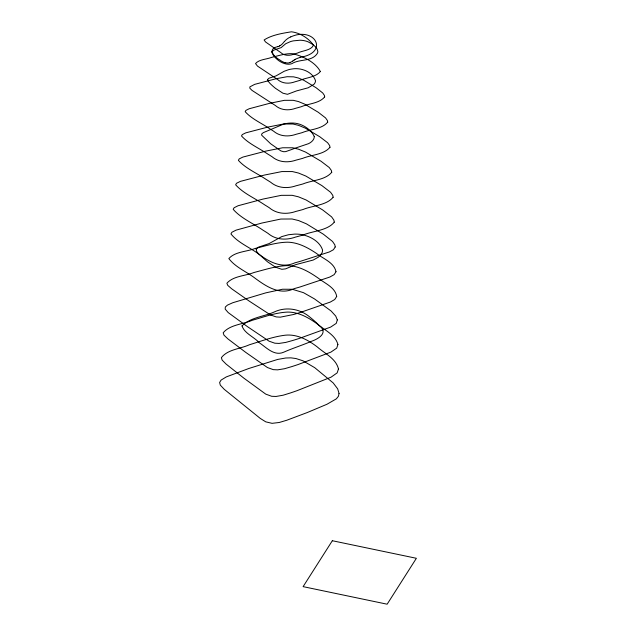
<?xml version="1.0" encoding="UTF-8"?>
<svg xmlns="http://www.w3.org/2000/svg" width="636" height="636" viewBox="0 0 636 636"><rect width="100%" height="100%" fill="white"/><g stroke="black" fill="none" stroke-linecap="round" stroke-linejoin="round"><path stroke-width="0.95" d="M284.324 41.539L283.036 43.121A12.561 7.886 -8 0 1 280.214 45.553M292.719 61.04L294.245 60.007M294.826 59.625L295.422 59.259M280.166 45.53L279.522 45.872M290.716 36.888L289.014 37.731A16.79 10.287 -10.2 0 0 284.427 41.563M277.932 46.595C266.882 48.869 273.893 56.771 279.808 59.943A20.265 12.553 -7.7 0 0 285.206 62.797M289.976 62.551L291.725 61.676A23.842 15.161 -6.9 0 0 292.806 61.088M300.232 57.28C326.578 53.273 317.682 30.679 296.813 34.837A21.242 13.014 -9.8 0 0 290.747 36.92M285.325 62.678L287.337 62.972A4.349 2.703 -7.8 0 0 289.992 62.559M295.446 59.283A16.433 9.938 -8.9 0 1 300.295 57.415M294.198 59.983A29.964 18.198 -9.1 0 1 294.778 59.601M279.617 45.959A22.88 14.66 -7.4 0 1 278.012 46.69M313.476 45.283C310.821 50.586 302.672 50.467 297.648 52.995A142.631 78.729 1.4 0 1 293.927 54.139C289.475 55.936 284.181 55.889 280.54 52.406A78.92 43.558 1.4 0 0 278.322 50.872L265.554 41.96L264.115 39.965C271.81 34.956 282.257 33.303 291.439 31.8C299.954 32.818 308.794 38.208 313.476 45.283M337.319 319.916L336.245 323.366L330.633 327.103L299 338.527A323.764 178.7 1.4 0 1 292.568 340.53L285.787 342.406L279.037 343.424L274.8 343.194L269.044 341.166L247.444 326.642L228.229 312.61L225.176 309.088L225.351 306.989L227.418 305.137L232.808 302.72L265.84 292.846L282.503 289.237L292.266 289.269L303.499 292.671L314.43 298.872L331.102 310.996L335.713 316.052L337.319 319.916M337.915 344.466L336.722 348.138L330.879 352.129L298.189 364.5A341.405 188.431 1.4 0 1 291.55 366.678L284.554 368.713L277.622 369.85L273.281 369.643L267.438 367.544L245.695 352.344L227.958 338.932L223.967 335.132L223.172 332.795C229.994 324.599 242.857 324.368 252.365 320.25C263.956 316.99 275.468 312.626 287.607 312.077C299.031 311.974 309.295 318.056 318.183 324.662C325.235 330.497 335.315 334.973 337.915 344.466M338.479 368.967L337.16 372.871L331.07 377.164L297.274 390.591A361.82 199.704 1.4 0 1 290.413 392.961L283.203 395.195L276.072 396.459L271.644 396.284L265.721 394.105L243.882 378.166L226.114 364.102L222.139 360.103L221.392 357.631C227.76 349.347 240.305 348.918 249.471 344.736C261.285 341.119 272.995 336.675 285.318 335.188C297.147 333.964 308.174 339.966 317.261 346.93C324.702 353.544 335.975 358.458 338.479 368.967M267.637 79.452L268.05 81.114L270.133 83.555A97.562 53.845 1.4 0 0 273.703 86.846A114.17 63.012 1.4 0 0 275.523 88.356L282.909 93.198L287.488 94.311L296.551 90.908L308.229 87.776L313.953 84.294A14.962 8.26 1.4 0 0 315.082 82.593A15.9 8.777 1.4 0 0 315.512 80.748C312.681 71.749 300.939 67.337 292.019 68.998A19.35 10.685 1.4 0 0 288.808 69.61L284.213 71.256L275.952 75.93L269.036 78.188L267.637 79.452M314.287 136.597L314.112 137.948A17.816 9.834 1.4 0 1 308.571 143.656L295.176 148.172A63.203 34.885 1.4 0 0 292.051 149.373L285.739 151.607L283.736 151.734L280.937 150.939L270.642 143.752L261.706 135.23L261.611 134.101L263.256 132.67L283.489 124.155A18.086 9.985 1.4 0 1 295.446 123.241C303.038 124.251 311.25 129.712 314.287 136.597M339.044 393.414L338.432 396.26L336.372 398.828L326.999 404.242L307.395 412.494L286.701 420.269L279.236 422.487L272.073 423.33L265.769 421.851L260.267 418.416L224.262 389.343L220.31 385.13L219.619 382.506L221.066 380.113L226.265 376.925L248.732 368.522L277.654 359.435L285.683 358.004L290.93 357.853L295.978 358.537L303.03 360.827L314.725 367.68L333.185 382.928L337.668 388.842L339.044 393.414M242.014 325.902C244.415 333.415 254.018 336.873 259.289 342.74C266.516 347.558 274.283 356.454 283.839 352.153C292.87 348.154 302.323 345.229 311.386 341.325C318.469 338.94 328.788 332.747 319.248 325.584A119.409 65.906 1.4 0 0 315.504 321.903L313.516 320.139A146.805 81.026 1.4 0 0 310.368 317.531C300.669 308.953 286.454 306.353 274.577 311.831C263.972 316.696 250.361 317.332 242.014 325.902M256.165 248.986L256.554 251.268L258.455 253.756L267.454 261.754L275.587 267.239L281.851 269.314L285.612 268.861L295.772 264.632L313.19 260.045L318.509 257.087L321.816 253.263A21.513 11.877 1.4 0 0 322.508 249.853C319.574 241.131 309.462 235.829 300.749 234.438A21.401 11.814 1.4 0 0 294.563 234.112L288.513 234.74L281.724 236.616L269.139 243.564L258.256 247.237L256.165 248.986M271.771 51.882C273.734 58.655 284.411 66.351 291.805 63.687C299.675 58.679 311.934 62.034 317.451 53.233A15.503 8.554 1.4 0 0 317.833 51.437C317.205 46.531 311.926 43.868 307.975 41.777A13.881 7.664 1.4 0 0 300.017 40.227L293.538 40.839A22.817 12.593 1.4 0 0 290.549 41.571L285.739 43.701L281.128 47.62L273.679 50.18L271.771 51.882M329.981 147.274C323.692 154.81 311.481 154.699 302.625 158.372A238.047 131.39 1.4 0 1 296.13 160.097C288.068 162.927 278.862 162.45 272.113 156.774A146.519 80.867 1.4 0 0 267.987 154.198C259.21 148.236 248.485 143.728 241.489 135.937L242.3 134.57L245.766 132.86L267.573 127.16L283.441 124.004L292.981 124.004L298.491 125.332L305.169 128.067L319.773 136.74L327.627 142.734L329.631 145.525L329.981 147.274M331.738 172.3C325.107 180.234 312.228 180.115 302.895 183.971A250.862 138.457 1.4 0 1 296.042 185.784C287.536 188.765 277.829 188.256 270.705 182.278A154.747 85.415 1.4 0 0 266.349 179.559C257.095 173.262 245.719 168.556 238.357 160.32L239.215 158.881L242.873 157.084L265.872 151.09L282.607 147.775L292.671 147.783L298.483 149.182L305.534 152.068L320.957 161.202L329.249 167.522L331.364 170.456L331.738 172.3M333.137 197.255C326.411 205.523 312.578 205.5 302.959 209.53A262.755 145.024 1.4 0 1 295.804 211.438C286.916 214.57 276.763 214.054 269.338 207.781A161.266 89.008 1.4 0 0 264.799 204.943C255.155 198.345 243.27 193.416 235.622 184.782L236.52 183.279L240.352 181.387L264.401 175.067L281.883 171.569L292.401 171.569L298.467 173.032L305.829 176.045L321.911 185.617L330.553 192.239L332.755 195.316L333.137 197.255M327.707 122.16C321.832 129.243 310.4 129.195 302.1 132.662A223.395 123.297 1.4 0 1 296.026 134.299C288.513 136.971 279.904 136.557 273.631 131.215A136.12 75.127 1.4 0 0 269.799 128.798C261.635 123.201 251.633 118.964 245.162 111.658L245.933 110.37L249.177 108.748L269.577 103.334L284.403 100.329L293.307 100.321L298.443 101.553L304.66 104.121L318.246 112.254L325.537 117.891L327.389 120.506L327.707 122.16M334.274 222.139C327.476 230.709 312.729 230.908 302.855 235.089A274.386 151.448 1.4 0 1 295.414 237.109C286.208 240.408 275.65 239.923 267.979 233.348A166.409 91.846 1.4 0 0 263.288 230.375C253.335 223.49 241.012 218.331 233.174 209.316L234.12 207.734L238.103 205.738L263.105 199.052L281.287 195.339L292.202 195.316L298.483 196.834L306.091 199.974L322.714 209.967L331.626 216.892L333.884 220.112L334.274 222.139M324.67 96.918C319.304 103.461 308.842 103.501 301.249 106.729A205.404 113.375 1.4 0 1 295.7 108.271C288.887 110.759 281.025 110.441 275.356 105.496A122.796 67.774 1.4 0 0 271.89 103.271L251.975 90.368L249.821 88.173L249.861 86.886L254.646 84.365L276.199 78.713L287.122 76.71L293.601 76.845L298.26 77.974L303.889 80.319L316.164 87.792L322.738 92.983L324.4 95.4L324.67 96.918M335.212 246.967L333.439 249.717L329.353 251.959L300.725 261.221A282.249 155.788 1.4 0 1 294.889 262.827C281.748 268.869 269.004 261.849 258.629 253.963C249.566 247.293 237.84 242.634 230.932 233.913L231.925 232.243L236.067 230.137L261.976 223.021L280.802 219.054L292.075 218.983L298.546 220.549L306.369 223.816L323.414 234.239L332.541 241.465L334.838 244.844L335.212 246.967M336.007 271.739L334.139 274.641L329.893 277.018L300.272 286.9A294.691 162.649 1.4 0 1 294.237 288.625C279.975 295.525 266.667 286.741 255.457 278.512C246.808 271.795 235.312 267.263 228.849 258.558C235.097 251.53 246.657 251.816 255.203 248.453C265.824 245.886 276.414 242.395 287.432 242.181C298.133 242.34 307.848 247.65 316.529 253.454C323.199 258.828 334.123 262.43 336.007 271.739M320.353 71.518C315.687 77.314 306.544 77.465 299.898 80.367A181.141 99.979 1.4 0 1 295.072 81.766C289.197 83.992 282.336 83.801 277.479 79.413A105.059 57.987 1.4 0 0 274.521 77.449L257.477 66.08L255.521 63.552C259.305 59.291 266.301 59.466 271.477 57.423C278.353 55.793 285.23 53.36 292.385 53.678C302.617 55.928 315.392 62.113 320.353 71.518M336.69 296.455L334.719 299.524L330.307 302.068L299.699 312.666A308.365 170.202 1.4 0 1 293.458 314.526L280.333 317.165L276.191 316.919L270.531 314.963L249.161 301.059L231.703 288.816L227.736 285.357L226.877 283.259C233.317 275.873 245.297 276.024 254.154 272.447C265.093 269.672 276 265.928 287.377 265.625C298.984 265.729 309.335 271.914 318.572 278.361C325.012 283.505 335.275 287.416 336.69 296.455M332.334 540.727L303.11 586.638L387.157 604.2L416.381 558.289L332.334 540.727"/></g></svg>
